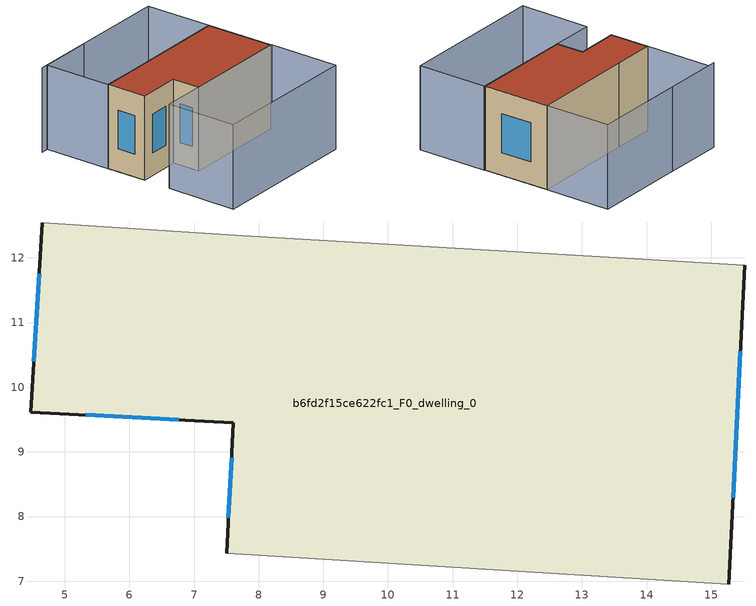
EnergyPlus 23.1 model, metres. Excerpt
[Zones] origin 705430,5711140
b6fd2f15ce622fc1_F0_dwelling_0
 floor ground (EU_floor_Construction): 15.27,6.96 15.52,11.89 7.76,12.34 4.65,12.54 4.48,9.62 7.61,9.45 7.5,7.43 z0
 wall outside (EU_wall_Construction): 15.52,11.89 15.27,6.96 / 7.5,7.43 7.61,9.45 4.48,9.62 4.65,12.54 z0:6
 wall adiabatic (EU_wall_Construction): 15.27,6.96 7.5,7.43 / 4.65,12.54 7.76,12.34 15.52,11.89 z0:6
 window (EU_Window_Construction): 15.45,10.56 15.34,8.29 / 7.53,7.98 7.58,8.91 / 6.77,9.5 5.32,9.57 / 4.52,10.4 4.6,11.75 z1.62:4.38
 roof outside (EU_roof_Construction): 15.52,11.89 15.27,6.96 7.5,7.43 7.61,9.45 4.48,9.62 4.65,12.54 7.76,12.34 z6
shading: 15.8,16.7 4.39,17.41 / 4.32,7.63 15.33,6.95 / 15.33,6.95 15.02,1.83 / 15.02,1.83 4.01,2.51 / 4.01,2.51 4.32,7.63 / 15.52,11.89 4.62,12.53 / 4.62,12.53 4.9,17.36 / 4.9,17.36 15.8,16.73 / 15.8,16.73 15.52,11.89 z0:6
[Building]
EU S2 Campaign: North Axis=0; Terrain=City; Solar Distribution=FullExterior
[Site:Location]
London: Latitude=51.5; Longitude=-0.5; Time Zone=0; Elevation=25
[SizingPeriod:WeatherFileDays]
AnnualSizingPeriod: Begin Month=1; Begin Day of Month=1; End Month=12; End Day of Month=31; Day of Week for Start Day=Monday; Use Weather File Daylight Saving Period=No; Use Weather File Rain and Snow Indicators=No
[MATERIAL]
EU_InternalMass_Material: Roughness=MediumRough; Thickness=0.1; Conductivity=1; Density=1800; Specific Heat=900; Thermal Absorptance=0.9; Solar Absorptance=0.7; Visible Absorptance=0.7
[MATERIAL:NOMASS] Roughness=MediumRough; Thermal Absorptance=0.9; Solar Absorptance=0.7; Visible Absorptance=0.7
Name | Thermal Resistance
EU_wall_NoMass | 0.555556
EU_roof_NoMass | 0.510204
EU_floor_NoMass | 1.68919
[WINDOWMATERIAL:SIMPLEGLAZINGSYSTEM]
EU_Window_SimpleGlazing: UFactor=3.96; Solar Heat Gain Coefficient=0.85; Visible Transmittance=0.85
[CONSTRUCTION]
EU_wall_Construction: EU_wall_NoMass
EU_roof_Construction: EU_roof_NoMass
EU_floor_Construction: EU_floor_NoMass
EU_InternalMass_Construction: EU_InternalMass_Material
EU_Window_Construction: EU_Window_SimpleGlazing
[ZONE]
b6fd2f15ce622fc1_F0_dwelling_0: Type=1; Multiplier=1; Ceiling Height=autocalculate; Volume=284.505; Floor Area=autocalculate; Part of Total Floor Area=Yes
[INTERNALMASS]
b6fd2f15ce622fc1_F0_dwelling_0_EU_InternalMass: Construction=EU_InternalMass_Construction; Zone or ZoneList=b6fd2f15ce622fc1_F0_dwelling_0; Surface Area=47.4169
[OTHEREQUIPMENT]
EU_Step8_InternalGain_b6fd2f15ce622fc1_F0_dwelling_0_f000: Fuel Type=Electricity; Zone or ZoneList or Space or SpaceList=b6fd2f15ce622fc1_F0_dwelling_0; Schedule=EU_Step8_GainSchedule_b6fd2f15ce622fc1_F0_dwelling_0_f000; Design Level Calculation Method=Watts/Area; Power per Zone Floor Area=1; Fraction Latent=0; Fraction Radiant=0; Fraction Lost=0; Carbon Dioxide Generation Rate=0; EndUse Subcategory=EU_Step8_InternalGains
[ZONEVENTILATION:DESIGNFLOWRATE]
EU_ConstantAir_b6fd2f15ce622fc1_F0_dwelling_0: Zone or ZoneList or Space or SpaceList=b6fd2f15ce622fc1_F0_dwelling_0; Schedule=EU_AlwaysOn; Design Flow Rate Calculation Method=AirChanges/Hour; Air Changes per Hour=0.48; Ventilation Type=Natural; Fan Pressure Rise=0; Fan Total Efficiency=1; Constant Term Coefficient=1; Temperature Term Coefficient=0; Velocity Term Coefficient=0; Velocity Squared Term Coefficient=0; Minimum Indoor Temperature=-100; Maximum Indoor Temperature=100; Delta Temperature=-100; Minimum Outdoor Temperature=-100; Maximum Outdoor Temperature=100; Maximum Wind Speed=40
[HVACTEMPLATE:THERMOSTAT]
EU_HeatOnly_b6fd2f15ce622fc1_F0_dwelling_0: Constant Heating Setpoint=20; Constant Cooling Setpoint=50
[HVACTEMPLATE:ZONE:IDEALLOADSAIRSYSTEM]
b6fd2f15ce622fc1_F0_dwelling_0: Template Thermostat=EU_HeatOnly_b6fd2f15ce622fc1_F0_dwelling_0; System Availability Schedule=EU_AlwaysOn; Maximum Heating Supply Air Temperature=50; Minimum Cooling Supply Air Temperature=13; Maximum Heating Supply Air Humidity Ratio=0.0156; Minimum Cooling Supply Air Humidity Ratio=0.0077; Heating Limit=NoLimit; Cooling Limit=NoLimit; Heating Availability Schedule=EU_AlwaysOn; Cooling Availability Schedule=EU_CoolingOff; Dehumidification Control Type=ConstantSensibleHeatRatio; Cooling Sensible Heat Ratio=0.7; Dehumidification Setpoint=60; Humidification Control Type=None; Humidification Setpoint=30; Outdoor Air Method=None; Outdoor Air Flow Rate per Person=0.00944; Outdoor Air Flow Rate per Zone Floor Area=0; Outdoor Air Flow Rate per Zone=0; Demand Controlled Ventilation Type=None; Outdoor Air Economizer Type=NoEconomizer; Heat Recovery Type=None; Sensible Heat Recovery Effectiveness=0.7; Latent Heat Recovery Effectiveness=0.65
[SIZING:ZONE]
b6fd2f15ce622fc1_F0_dwelling_0: Zone Cooling Design Supply Air Temperature Input Method=SupplyAirTemperature; Zone Cooling Design Supply Air Temperature=13; Zone Heating Design Supply Air Temperature Input Method=SupplyAirTemperature; Zone Heating Design Supply Air Temperature=50; Zone Cooling Design Supply Air Humidity Ratio=0.008; Zone Heating Design Supply Air Humidity Ratio=0.008; Cooling Design Air Flow Method=DesignDay; Cooling Design Air Flow Rate=0; Cooling Minimum Air Flow per Zone Floor Area=0.000762; Cooling Minimum Air Flow=0; Cooling Minimum Air Flow Fraction=0.2; Heating Design Air Flow Method=DesignDay; Heating Design Air Flow Rate=0; Heating Maximum Air Flow per Zone Floor Area=0.002032; Heating Maximum Air Flow=0.141576; Heating Maximum Air Flow Fraction=0.3; Account for Dedicated Outdoor Air System=No; Dedicated Outdoor Air System Control Strategy=NeutralSupplyAir; Dedicated Outdoor Air Low Setpoint Temperature for Design=autosize; Dedicated Outdoor Air High Setpoint Temperature for Design=autosize; Zone Load Sizing Method=Sensible Load Only No Latent Load; Zone Latent Cooling Design Supply Air Humidity Ratio Input Method=HumidityRatioDifference; Zone Cooling Design Supply Air Humidity Ratio Difference=0.005; Zone Latent Heating Design Supply Air Humidity Ratio Input Method=HumidityRatioDifference; Zone Humidification Design Supply Air Humidity Ratio Difference=0.005
[SCHEDULE:CONSTANT]
Name | Hourly Value
EU_AlwaysOn | 1
EU_CoolingOff | 0
[SCHEDULE:FILE]
EU_Step8_GainSchedule_b6fd2f15ce622fc1_F0_dwelling_0_f000: File=../../schedules/b6fd2f15ce622fc1/b6fd2f15ce622fc1_F0_dwelling_0_f000_gain.csv; Column Number=1; Rows to Skip at Top=0; Number of Hours of Data=8760; Column Separator=Comma; Interpolate to Timestep=No; Minutes per Item=60; Adjust Schedule for Daylight Savings=Yes
